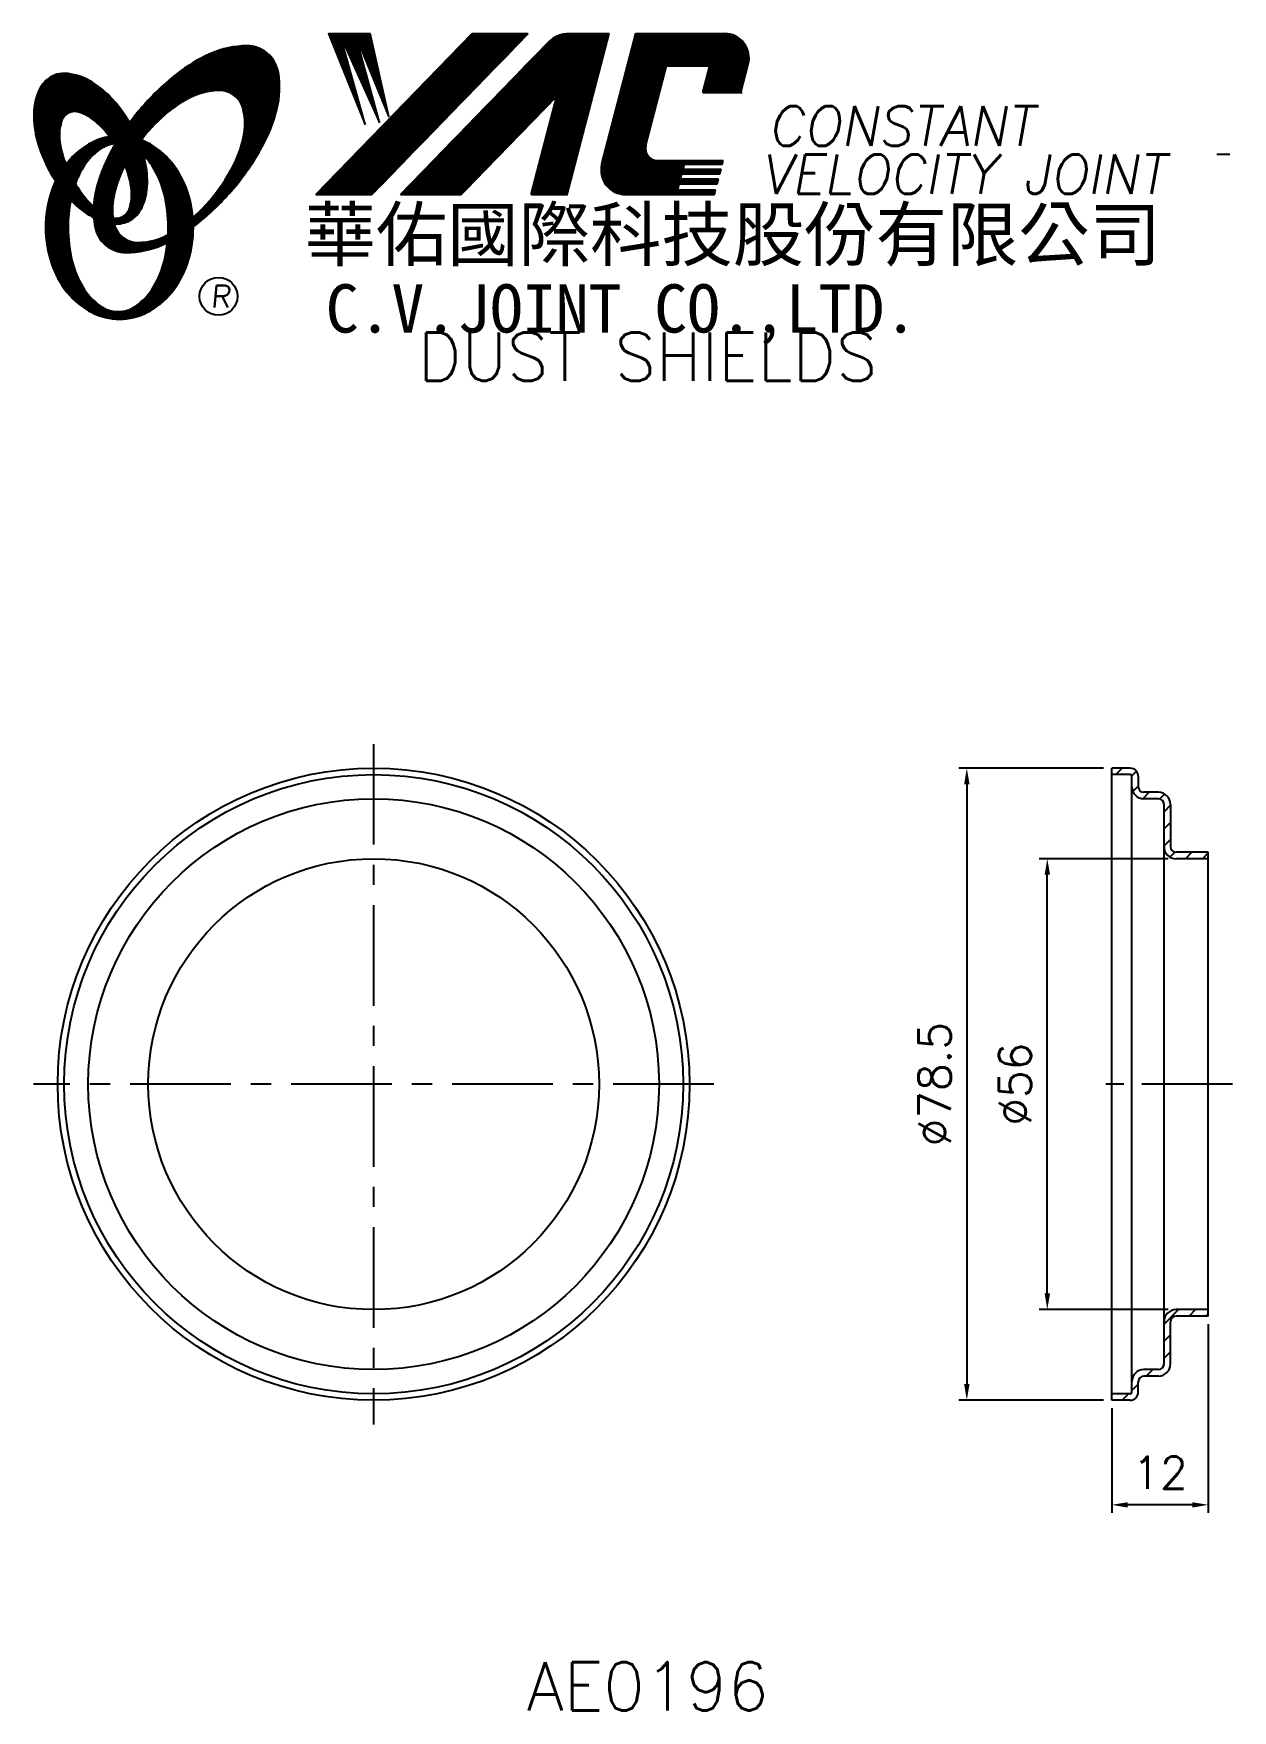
# Model space of a CAD drawing. Extents: x 599 to 748, y 303 to 512.
import ezdxf
from ezdxf.enums import TextEntityAlignment as Align

# ---------------------------------------------------------------- set-up
doc = ezdxf.new("R2010")
doc.units = 0
doc.header["$LTSCALE"] = 10
doc.header["$MEASUREMENT"] = 0
doc.linetypes.add('CENTER', pattern=[2, 1.25, -0.25, 0.25, -0.25])
doc.layers.get('0').update_dxf_attribs({"linetype": 'CONTINUOUS'})
doc.layers.get('DEFPOINTS').update_dxf_attribs({"linetype": 'CONTINUOUS'})
doc.layers.add('4', color=7, linetype='CONTINUOUS')
doc.styles.add('CHINA', font='KAIU.TTF')
doc.styles.add('ITALICC', font='simplex.shx')
doc.dimstyles.new('STANDARD$0', dxfattribs={"dimtxt": 4, "dimasz": 2, "dimexe": 1, "dimexo": 1, "dimgap": 2, "dimtad": 1, "dimdec": 4, "dimzin": 10, "dimtxsty": 'ITALICC', "dimcen": 2, "dimclrd": 5, "dimclre": 5, "dimclrt": 18, "dimaunit": 1, "dimazin": 3, "dimtp": 0.1, "dimtfac": 0.7, "dimtdec": 4, "dimtmove": 0, "dimatfit": 3, "dimtolj": 1, "dimtzin": 10})
pattern_1 = [(45, (500.374064, 304.090019), (-0.00883883476, 0.00883883476), [])]
pattern_2 = [(45, (668.96461, 267.785609), (-0.00727476112, 0.00727476112), [])]

# ---------------------------------------------------------------- blocks, each defined once
blk = doc.blocks.new('*D4')
at = {"color": 5, "linetype": 'BYBLOCK'}
for p, q in [((732.31, 420.28), (714.31, 420.28)), ((715.31, 418.28), (715.31, 343.78)), ((732.31, 341.78), (714.31, 341.78))]:
    blk.add_line(p, q, dxfattribs=at)
for points in [[(714.98, 418.28), (715.65, 418.28), (715.31, 420.28)], [(714.98, 343.78), (715.65, 343.78), (715.31, 341.78)]]:
    blk.add_solid(points, dxfattribs=at)
at = {"layer": 'DEFPOINTS', "color": 0, "linetype": 'BYBLOCK'}
for p in [(733.31, 420.28), (715.31, 341.78), (733.31, 341.78)]:
    blk.add_point(p, dxfattribs=at)
at = {"color": 18, "linetype": 'BYBLOCK', "insert": (711.31, 381.03), "char_height": 4, "attachment_point": 5, "rotation": 90, "style": 'ITALICC'}
blk.add_mtext('\\A1;∅78.5', dxfattribs=at)
blk = doc.blocks.new('*D5')
at = {"color": 5, "linetype": 'BYBLOCK'}
for p, q in [((745.31, 351.23), (745.31, 327.78)), ((733.31, 340.78), (733.31, 327.78)), ((743.31, 328.78), (735.31, 328.78))]:
    blk.add_line(p, q, dxfattribs=at)
for points in [[(735.31, 329.11), (735.31, 328.44), (733.31, 328.78)], [(743.31, 329.11), (743.31, 328.44), (745.31, 328.78)]]:
    blk.add_solid(points, dxfattribs=at)
at = {"layer": 'DEFPOINTS', "color": 0, "linetype": 'BYBLOCK'}
for p in [(745.31, 352.23), (733.31, 341.78), (733.31, 328.78)]:
    blk.add_point(p, dxfattribs=at)
at = {"color": 18, "linetype": 'BYBLOCK', "insert": (739.31, 332.78), "char_height": 4, "attachment_point": 5, "style": 'ITALICC'}
blk.add_mtext('\\A1;12', dxfattribs=at)
blk = doc.blocks.new('*D6')
at = {"color": 5, "linetype": 'BYBLOCK'}
for p, q in [((740.31, 409.03), (724.31, 409.03)), ((725.31, 355.03), (725.31, 407.03)), ((740.31, 353.03), (724.31, 353.03))]:
    blk.add_line(p, q, dxfattribs=at)
for points in [[(724.98, 407.03), (725.65, 407.03), (725.31, 409.03)], [(724.98, 355.03), (725.65, 355.03), (725.31, 353.03)]]:
    blk.add_solid(points, dxfattribs=at)
at = {"layer": 'DEFPOINTS', "color": 0, "linetype": 'BYBLOCK'}
for p in [(725.31, 409.03), (741.31, 409.03), (741.31, 353.03)]:
    blk.add_point(p, dxfattribs=at)
at = {"color": 18, "linetype": 'BYBLOCK', "insert": (721.31, 381.03), "char_height": 4, "attachment_point": 5, "rotation": 90, "style": 'ITALICC'}
blk.add_mtext('\\A1;∅56', dxfattribs=at)

msp = doc.modelspace()

# ---------------------------------------------------------------- hatches: boundary and pattern name
at = {"layer": '4', "linetype": 'CONTINUOUS'}
h = msp.add_hatch(dxfattribs=at)
h.set_pattern_fill('ANSI31', color=5, scale=0.1, style=0)
h.set_pattern_definition(pattern_1)
h.paths.add_polyline_path([(660.83277, 511.521), (653.87546, 511.521), (634.45886, 491.51724), (641.41616, 491.51724)])
h.paths.add_polyline_path([(664.37966, 503.75543), (661.19929, 491.51724), (665.68027, 491.51724), (670.87871, 511.521), (665.98198, 511.521, 0.202785967), (663.24791, 510.36458), (644.95378, 491.51724), (652.50069, 491.51724)])
h.paths.add_polyline_path([(678.00677, 507.52258), (683.40049, 507.52258), (682.53147, 504.17857), (687.24829, 504.17857), (688.16501, 507.70613, 0.490800957), (685.21481, 511.521), (674.18049, 511.521), (669.97344, 495.33211, 0.490800957), (672.92364, 491.51724), (683.95795, 491.51724), (684.1124, 492.11155), (679.39558, 492.11155), (679.58895, 492.85564), (684.30577, 492.85564), (684.46432, 493.46578), (679.7475, 493.46578), (679.90875, 494.08625), (684.62557, 494.08625), (684.78175, 494.68724), (680.06493, 494.68724), (680.22173, 495.29061), (684.93855, 495.29061), (685.05528, 495.73981), (676.91553, 495.73981, -0.490800957), (675.44043, 497.64724)])
h = msp.add_hatch(dxfattribs=at)
h.set_pattern_fill('ANSI31', color=1, scale=0.1, style=0)
h.set_pattern_definition(pattern_1)
h.paths.add_polyline_path([(641.19083, 511.521), (636.01351, 511.521), (640.58427, 500.21726), (637.51833, 511.17524), (642.35307, 500.45292), (639.40506, 511.17524), (643.53228, 501.15989)])
h = msp.add_hatch(dxfattribs=at)
h.set_pattern_fill('ANSI31', color=5, scale=0.082305, style=0)
h.set_pattern_definition([(45, (500.374064, 304.090019), (-0.00727476112, 0.00727476112), [])])
h.paths.add_polyline_path([(622.40954, 504.45852, -0.172879177), (624.35101, 503.79996, -0.172879177), (625.4383, 502.06191, -0.104527385), (625.46608, 498.73371, -0.065680101), (624.29655, 495.33176, -0.051823203), (621.85613, 491.48937, -0.044272532), (619.18116, 488.66303, -0.020203161), (619.23475, 487.52512, 0.006517006), (619.6393, 487.83719, 0.049863361), (624.19272, 492.25025, 0.049863361), (627.78236, 497.47742, 0.063682799), (629.6034, 502.10476, 0.103597411), (629.7927, 506.68874, 0.177892575), (628.44409, 509.05901, 0.177892575), (625.8817, 509.99234, 0.103597411), (621.3939, 509.0393, 0.063682799), (617.13616, 506.47022, 0.049863361), (612.58274, 502.05716, 0.016070017), (611.31204, 500.45085, -0.007061632), (611.55932, 500.01382, -0.031648676), (612.51191, 497.97724, -0.008069351), (612.94381, 498.54155, -0.051823203), (616.12219, 501.80001, -0.065680101), (619.16412, 503.72036, -0.104527385)])
h.paths.add_polyline_path([(609.33387, 491.29721, -0.065680101), (610.5034, 494.69916, -0.006063428), (610.74734, 495.17418, 0.027613469), (610.0205, 496.76225, 0.017011252), (609.48708, 497.69722, 0.007829282), (608.9931, 496.82999, 0.063682799), (607.17205, 492.20265, 0.103597411), (606.98276, 487.61868, 0.177892575), (608.33136, 485.2484, 0.177892575), (610.89375, 484.31507, 0.103597411), (615.38155, 485.26812, 0.008811776), (616.00852, 485.55819, 0.013922709), (616.08584, 486.528, -0.009086703), (615.63583, 486.31056, -0.104527385), (612.39041, 485.5724, -0.172879177), (610.44894, 486.23096, -0.172879177), (609.36164, 487.96901, -0.104527385)])
h = msp.add_hatch(dxfattribs=at)
h.set_pattern_fill('ANSI31', color=3, scale=0.082305, style=0)
h.set_pattern_definition(pattern_2)
h.paths.add_polyline_path([(606.61303, 505.50936, 0.106488277), (603.67115, 506.54793, 0.158297415), (601.58095, 506.15289, 0.158297415), (600.12162, 504.6052, 0.106488277), (599.41081, 501.56743, 0.071723199), (599.82885, 498.25448, 0.058080454), (601.37384, 494.43909, 0.058080454), (603.75488, 491.0813, 0.071723199), (606.32013, 488.94355, 0.020895977), (606.86031, 488.64156, -0.030777155), (606.8444, 490.01778, -0.042059526), (605.74805, 491.18054, -0.04691039), (604.12888, 493.66169, -0.04691039), (603.0006, 496.40117, -0.060581117), (602.5985, 498.66324, -0.10187153), (602.91012, 500.75144, -0.185892489), (603.69021, 501.64308, -0.185892489), (604.86686, 501.7812, -0.10187153), (606.76451, 500.85566, -0.060581117), (608.40134, 499.24339, -0.04691039), (610.0205, 496.76225, -0.04691039), (611.14878, 494.02276, -0.060581117), (611.55088, 491.76069, -0.10187153), (611.23926, 489.67249, -0.185892489), (610.45917, 488.78085, -0.185892489), (609.28253, 488.64273, -0.002013383), (609.24173, 488.65335, 0.021593804), (609.36164, 487.96901, 0.006477741), (609.37965, 487.89198, 0.14950097), (611.3522, 488.30002, 0.158297415), (612.81153, 489.84771, 0.106488277), (613.52235, 492.88547, 0.071723199), (613.1043, 496.19843, 0.058080454), (611.55932, 500.01382, 0.058080454), (609.17827, 503.37161, 0.071723199)])
h = msp.add_hatch(dxfattribs=at)
h.set_pattern_fill('ANSI31', color=1, scale=0.082305, style=0)
h.set_pattern_definition(pattern_2)
h.paths.add_polyline_path([(607.70666, 497.18591, -0.120168026), (609.39845, 497.8393, 0.016865385), (608.79869, 498.72204, 0.076648372), (606.64246, 498.00312, 0.104809576), (603.558, 495.49002, 0.005838257), (603.39106, 495.27782, 0.028089978), (604.12888, 493.66169, 0.014237292), (604.57101, 492.87664, -0.045767751), (605.49619, 494.81348, -0.106890197)])
h.paths.add_polyline_path([(603.67529, 487.43129, -0.048711043), (604.00539, 490.81163, -0.007865741), (603.75488, 491.0813, -0.037695478), (602.11901, 493.20006, 0.03042545), (601.59368, 491.89608, 0.080710289), (600.86825, 487.43129, 0.080710289), (601.59368, 482.9665, 0.089265679), (603.558, 479.37256, 0.104809576), (606.64246, 476.85946, 0.11926607), (610.05165, 476.03452, 0.11926607), (613.46084, 476.85946, 0.104809576), (616.5453, 479.37256, 0.089265679), (618.50962, 482.9665, 0.080710289), (619.23506, 487.43129, 0.080710289), (618.50962, 491.89608, 0.089265679), (616.5453, 495.49002, 0.104809576), (613.46084, 498.00312, 0.025513357), (612.76761, 498.31587, 0.004818181), (612.51191, 497.97724, -0.023722145), (613.05312, 496.38049, -0.065307489), (614.2883, 494.81348, -0.073950765), (615.60075, 491.61575, -0.060532391), (616.10921, 487.43129, -0.060532391), (615.60075, 483.24683, -0.073950765), (614.2883, 480.0491, -0.106890197), (612.07784, 477.67667, -0.153118262), (609.89225, 476.9913, -0.153118262), (607.70666, 477.67667, -0.106890197), (605.49619, 480.0491, -0.073950765), (604.18374, 483.24683, -0.060532391)])
h = msp.add_hatch(dxfattribs=at)
h.set_pattern_fill('ANSI31', color=5, scale=12, style=0)
h.set_pattern_definition([(45, (4.3573, 12.4578), (-1.0606602, 1.0606602), [])])
h.paths.add_polyline_path([(740.6122, 415.77691, 0.414213562), (739.1122, 417.27691), (737.3122, 417.27691, -0.414213562), (736.6122, 417.97691), (736.6122, 419.27691, 0.414213562), (735.6122, 420.27691), (733.3122, 420.27691), (733.3122, 419.47691), (735.6122, 419.47691, -0.414213562), (735.8122, 419.27691), (735.8122, 417.97691, 0.414213562), (737.3122, 416.47691), (739.1122, 416.47691, -0.414213562), (739.8122, 415.77691), (739.8122, 410.52691, 0.414213562), (741.3122, 409.02691), (745.3122, 409.02691), (745.3122, 409.82691), (741.3122, 409.82691, -0.414213562), (740.6122, 410.52691)])
h.paths.add_polyline_path([(740.6122, 351.52691, -0.414213562), (741.3122, 352.22691), (745.3122, 352.22691), (745.3122, 353.02691), (741.3122, 353.02691, 0.414213562), (739.8122, 351.52691), (739.8122, 346.27691, -0.414213562), (739.1122, 345.57691), (737.3122, 345.57691, 0.414213562), (735.8122, 344.07691), (735.8122, 342.77691, -0.414213562), (735.6122, 342.57691), (733.3122, 342.57691), (733.3122, 341.77691), (735.6122, 341.77691, 0.414213562), (736.6122, 342.77691), (736.6122, 344.07691, -0.414213562), (737.3122, 344.77691), (739.1122, 344.77691, 0.414213562), (740.6122, 346.27691)])

# ---------------------------------------------------------------- linework, layer by layer
at = {"layer": '4', "color": 5, "linetype": 'CONTINUOUS'}
for p, q in [((634.45886, 491.51724), (653.87546, 511.521)), ((641.41616, 491.51724), (660.83277, 511.521)), ((644.95378, 491.51724), (663.24791, 510.36458)), ((653.87546, 511.521), (660.83277, 511.521)), ((665.68027, 491.51724), (670.87871, 511.521)), ((665.98198, 511.521), (670.87871, 511.521)), ((669.97344, 495.33211), (674.18049, 511.521)), ((674.18049, 511.521), (685.21481, 511.521)), ((675.44043, 497.64724), (678.00677, 507.52258)), ((678.00677, 507.52258), (683.40049, 507.52258)), ((682.53147, 504.17857), (683.40049, 507.52258)), ((687.24829, 504.17857), (688.16501, 507.70613)), ((682.53147, 504.17857), (687.39872, 504.17857)), ((652.50069, 491.51724), (664.37966, 503.75543)), ((661.19929, 491.51724), (664.37966, 503.75543)), ((676.91553, 495.73981), (685.05528, 495.73981)), ((684.93855, 495.29061), (685.05528, 495.73981)), ((747.99336, 496.49238), (746.3574, 496.49238)), ((679.7475, 493.46578), (679.90875, 494.08625)), ((679.90875, 494.08625), (684.62557, 494.08625)), ((680.06493, 494.68724), (680.22173, 495.29061)), ((680.06493, 494.68724), (684.78175, 494.68724)), ((680.22173, 495.29061), (684.93855, 495.29061)), ((684.62557, 494.08625), (684.78175, 494.68724)), ((679.39558, 492.11155), (679.58895, 492.85564)), ((679.39558, 492.11155), (684.1124, 492.11155)), ((679.58895, 492.85564), (684.30577, 492.85564)), ((679.7475, 493.46578), (684.46432, 493.46578)), ((683.95795, 491.51724), (684.1124, 492.11155)), ((684.30577, 492.85564), (684.46432, 493.46578)), ((634.45886, 491.51724), (641.41616, 491.51724)), ((644.95378, 491.51724), (652.50069, 491.51724)), ((661.19929, 491.51724), (665.68027, 491.51724)), ((672.92364, 491.51724), (683.95795, 491.51724))]:
    msp.add_line(p, q, dxfattribs=at)
at = {"layer": '4', "color": 1, "linetype": 'CONTINUOUS'}
for p, q in [((636.01351, 511.521), (640.58427, 500.21726)), ((636.01351, 511.521), (641.19083, 511.521)), ((637.51833, 511.17524), (642.35307, 500.45292)), ((640.58427, 500.21726), (637.51833, 511.17524)), ((642.35307, 500.45292), (639.40506, 511.17524)), ((639.40506, 511.17524), (643.53228, 501.15989)), ((643.53228, 501.15989), (641.19083, 511.521))]:
    msp.add_line(p, q, dxfattribs=at)
at = {"layer": '4', "color": 5, "linetype": 'CENTER'}
for p, q in [((641.62746, 423.27691), (641.62746, 338.77691)), ((683.87746, 381.02691), (599.37746, 381.02691))]:
    msp.add_line(p, q, dxfattribs=at)
at = {"layer": '4', "color": 7, "linetype": 'CONTINUOUS'}
for p, q in [((733.3122, 341.77691), (733.3122, 420.27691)), ((735.6122, 420.27691), (733.3122, 420.27691)), ((735.6122, 419.47691), (733.3122, 419.47691)), ((735.8122, 342.77691), (735.8122, 419.27691)), ((736.6122, 419.27691), (736.6122, 417.97691)), ((739.1122, 417.27691), (737.3122, 417.27691)), ((739.1122, 416.47691), (737.3122, 416.47691)), ((739.8122, 346.27691), (739.8122, 415.77691)), ((740.6122, 415.77691), (740.6122, 410.52691)), ((745.3122, 409.82691), (741.3122, 409.82691)), ((745.3122, 409.02691), (741.3122, 409.02691)), ((745.3122, 352.22691), (745.3122, 409.82691)), ((745.3122, 353.02691), (741.3122, 353.02691)), ((745.3122, 352.22691), (741.3122, 352.22691)), ((740.6122, 346.27691), (740.6122, 351.52691)), ((736.6122, 342.77691), (736.6122, 344.07691)), ((739.1122, 345.57691), (737.3122, 345.57691)), ((739.1122, 344.77691), (737.3122, 344.77691)), ((735.6122, 342.57691), (733.3122, 342.57691)), ((735.6122, 341.77691), (733.3122, 341.77691))]:
    msp.add_line(p, q, dxfattribs=at)
at = {"layer": '4', "color": 5, "linetype": 'CENTER', "ltscale": 0.9}
msp.add_line((748.3122, 381.02691), (730.3122, 381.02691), dxfattribs=at)
at = {"layer": '4', "color": 5, "linetype": 'CONTINUOUS'}
for points in [[(619.23475, 487.52512, 0.006517006), (619.6393, 487.83719, 0.049863361), (624.19272, 492.25025, 0.049863361), (627.78236, 497.47742, 0.063682799), (629.6034, 502.10476, 0.103597411), (629.7927, 506.68874, 0.177892575), (628.44409, 509.05901, 0.177892575), (625.8817, 509.99234, 0.103597411), (621.3939, 509.0393, 0.063682799), (617.13616, 506.47022, 0.049863361), (612.58274, 502.05716, 0.016070017), (611.31204, 500.45085)], [(619.18116, 488.66303, 0.044272532), (621.85613, 491.48937, 0.051823203), (624.29655, 495.33176, 0.065680101), (625.46608, 498.73371, 0.104527385), (625.4383, 502.06191, 0.172879177), (624.35101, 503.79996, 0.172879177), (622.40954, 504.45852, 0.104527385), (619.16412, 503.72036, 0.065680101), (616.12219, 501.80001, 0.051823203), (612.94381, 498.54155, 0.008069351), (612.51191, 497.97724)], [(609.48708, 497.69722, 0.007829282), (608.9931, 496.82999, 0.063682799), (607.17205, 492.20265, 0.103597411), (606.98276, 487.61868, 0.177892575), (608.33136, 485.2484, 0.177892575), (610.89375, 484.31507, 0.103597411), (615.38155, 485.26812, 0.008811776), (616.00852, 485.55819, 0.008811776)], [(610.74734, 495.17418, 0.006063428), (610.5034, 494.69916, 0.065680101), (609.33387, 491.29721, 0.104527385), (609.36164, 487.96901, 0.172879177), (610.44894, 486.23096, 0.172879177), (612.39041, 485.5724, 0.104527385), (615.63583, 486.31056, 0.009086703), (616.08584, 486.528, 0.009086703)]]:
    msp.add_lwpolyline(points, format="xyb", dxfattribs=at)
at = {"layer": '4', "color": 3, "linetype": 'CONTINUOUS'}
for points in [[(609.37965, 487.89198, 0.14950097), (611.3522, 488.30002, 0.158297415), (612.81153, 489.84771, 0.106488277), (613.52235, 492.88547, 0.071723199), (613.1043, 496.19843, 0.058080454), (611.55932, 500.01382, 0.058080454), (609.17827, 503.37161, 0.071723199), (606.61303, 505.50936, 0.106488277), (603.67115, 506.54793, 0.158297415), (601.58095, 506.15289, 0.158297415), (600.12162, 504.6052, 0.106488277), (599.41081, 501.56743, 0.071723199), (599.82885, 498.25448, 0.058080454), (601.37384, 494.43909, 0.058080454), (603.75488, 491.0813, 0.071723199), (606.32013, 488.94355, 0.020895977), (606.86031, 488.64156, 0.020895977)], [(609.24173, 488.65335, 0.002013383), (609.28253, 488.64273, 0.185892489), (610.45917, 488.78085, 0.185892489), (611.23926, 489.67249, 0.10187153), (611.55088, 491.76069, 0.060581117), (611.14878, 494.02276, 0.04691039), (610.0205, 496.76225, 0.04691039), (608.40134, 499.24339, 0.060581117), (606.76451, 500.85566, 0.10187153), (604.86686, 501.7812, 0.185892489), (603.69021, 501.64308, 0.185892489), (602.91012, 500.75144, 0.10187153), (602.5985, 498.66324, 0.060581117), (603.0006, 496.40117, 0.04691039), (604.12888, 493.66169, 0.04691039), (605.74805, 491.18054, 0.042059526), (606.8444, 490.01778, 0.042059526)]]:
    msp.add_lwpolyline(points, format="xyb", dxfattribs=at)
at = {"layer": '4', "color": 1, "linetype": 'CONTINUOUS'}
for points in [[(602.11901, 493.20006, 0.03042545), (601.59368, 491.89608, 0.080710289), (600.86825, 487.43129, 0.080710289), (601.59368, 482.9665, 0.089265679), (603.558, 479.37256, 0.104809576), (606.64246, 476.85946, 0.11926607), (610.05165, 476.03452, 0.11926607), (613.46084, 476.85946, 0.104809576), (616.5453, 479.37256, 0.089265679), (618.50962, 482.9665, 0.080710289), (619.23506, 487.43129, 0.080710289), (618.50962, 491.89608, 0.089265679), (616.5453, 495.49002, 0.104809576), (613.46084, 498.00312, 0.025513357), (612.76761, 498.31587, 0.025513357)], [(608.79869, 498.72204, 0.076648372), (606.64246, 498.00312, 0.104809576), (603.558, 495.49002, 0.005838257), (603.39106, 495.27782, 0.005838257)], [(609.39845, 497.8393, 0.120168026), (607.70666, 497.18591, 0.106890197), (605.49619, 494.81348, 0.045767751), (604.57101, 492.87664, 0.045767751)], [(604.00539, 490.81163, 0.048711043), (603.67529, 487.43129, 0.060532391), (604.18374, 483.24683, 0.073950765), (605.49619, 480.0491, 0.106890197), (607.70666, 477.67667, 0.153118262), (609.89225, 476.9913, 0.153118262), (612.07784, 477.67667, 0.106890197), (614.2883, 480.0491, 0.073950765), (615.60075, 483.24683, 0.060532391), (616.10921, 487.43129, 0.060532391), (615.60075, 491.61575, 0.073950765), (614.2883, 494.81348, 0.065307489), (613.05312, 496.38049)]]:
    msp.add_lwpolyline(points, format="xyb", dxfattribs=at)
at = {"layer": '4', "color": 5, "linetype": 'CONTINUOUS'}
msp.add_circle((622.35589, 478.88557), 2.35282, dxfattribs=at)
at = {"layer": '4', "color": 7, "linetype": 'CONTINUOUS'}
for radius in [39.25, 38.45, 35.45, 28]:
    msp.add_circle((641.62746, 381.02691), radius, dxfattribs=at)
at = {"layer": '4', "color": 5, "linetype": 'CONTINUOUS'}
for centre, radius, start, end in [((665.98198, 507.71076), 3.81024, 90, 135.8533387), ((685.21481, 508.47281), 3.04819, 345.4326059, 90), ((676.91553, 497.2639), 1.5241, 165.4326059, 270), ((672.92364, 494.56543), 3.04819, 165.4326059, 270)]:
    msp.add_arc(centre, radius, start, end, dxfattribs=at)
at = {"layer": '4', "color": 7, "linetype": 'CONTINUOUS'}
for centre, radius, start, end in [((735.6122, 419.27691), 1, 0, 90), ((735.6122, 419.27691), 0.2, 0, 90), ((737.3122, 417.97691), 1.5, 180, 270), ((737.3122, 417.97691), 0.7, 180, 270), ((739.1122, 415.77691), 1.5, 0, 90), ((739.1122, 415.77691), 0.7, 0, 90), ((741.3122, 410.52691), 1.5, 180, 270), ((741.3122, 410.52691), 0.7, 180, 270), ((741.3122, 351.52691), 1.5, 90, 180), ((741.3122, 351.52691), 0.7, 90, 180), ((739.1122, 346.27691), 1.5, 270, 0), ((739.1122, 346.27691), 0.7, 270, 0), ((737.3122, 344.07691), 1.5, 90, 180), ((737.3122, 344.07691), 0.7, 90, 180), ((735.6122, 342.77691), 1, 270, 360), ((735.6122, 342.77691), 0.2, 270, 0)]:
    msp.add_arc(centre, radius, start, end, dxfattribs=at)

# ---------------------------------------------------------------- texts
at = {"layer": '4', "color": 5, "linetype": 'CONTINUOUS', "style": 'ITALICC'}
for s, height, oblique, p in [('CONSTANT', 4.9, 10, (690.60767, 497.58771)), ('VELOCITY JOINT', 4.9, 10, (689.72944, 491.59233)), ('R', 2.75625, 5, (621.39721, 477.47597))]:
    msp.add_text(s, height=height, dxfattribs=dict(at, oblique=oblique)).set_placement(p)
at = {"layer": '4', "color": 7, "linetype": 'CONTINUOUS', "style": 'CHINA'}
for s, height, p in [('華佑國際科技股份有限公司', 6.5, (633.0455, 483.32739)), ('C.V.JOINT CO.,LTD.', 6, (635.67413, 474.38118))]:
    msp.add_text(s, height=height, dxfattribs=at).set_placement(p)
at = {"layer": '4', "color": 18, "linetype": 'CONTINUOUS', "style": 'ITALICC'}
for s, p in [('DUST SHIELDS', (675.67686, 468.38836)), ('AE0196', (675.67686, 303.24096))]:
    msp.add_text(s, height=6, dxfattribs=at).set_placement(p, align=Align.CENTER)

# ---------------------------------------------------------------- dimensions: what is measured, and where the dimension line sits
at = {"layer": '4', "color": 7, "linetype": 'CONTINUOUS'}
dim = msp.add_linear_dim(base=(715.31222, 341.77691), p1=(733.3122, 420.27691), p2=(733.3122, 341.77691), angle=90, text='%%C78.5', dimstyle='STANDARD$0', override={"dimcen": 2.5, "dimaunit": 0, "dimtp": 0}, dxfattribs=at)
dim.commit()
dim.dimension.update_dxf_attribs({"geometry": '*D4', "text_midpoint": (711.31222, 381.02691)})
dim = msp.add_linear_dim(base=(725.31221, 409.02691), p1=(741.3122, 353.02691), p2=(741.3122, 409.02691), angle=90, text='%%C56', dimstyle='STANDARD$0', dxfattribs=at)
dim.commit()
dim.dimension.update_dxf_attribs({"geometry": '*D6', "text_midpoint": (721.31221, 381.02691)})
dim = msp.add_linear_dim(base=(733.3122, 328.77688), p1=(745.3122, 352.22691), p2=(733.3122, 341.77691), text='12', dimstyle='STANDARD$0', dxfattribs=at)
dim.commit()
dim.dimension.update_dxf_attribs({"geometry": '*D5', "text_midpoint": (739.3122, 332.77688)})

doc.saveas('drawing.dxf')
